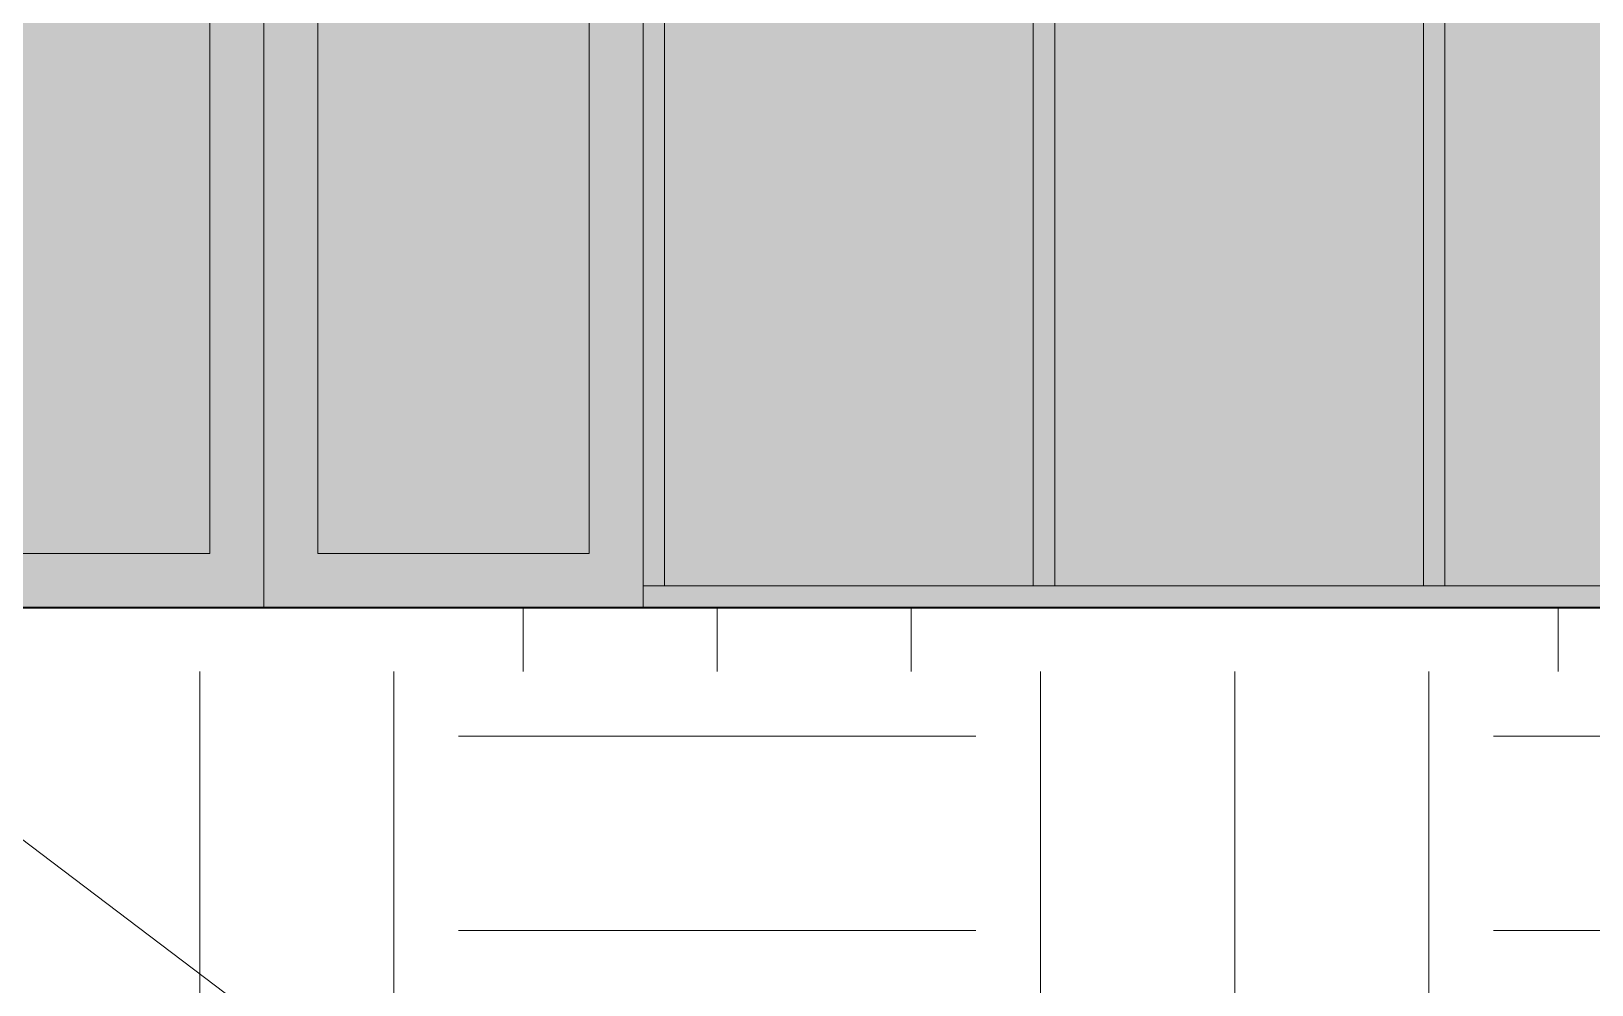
# Model space of a CAD drawing. Header units: inches. Extents: x 20273 to 40654, y -355 to 835.
# Drawn here: x 29093.9 to 29238.7, y -35 to 53.4 of the extents above; entities that cross this region are included whole.
import ezdxf

# ---------------------------------------------------------------- set-up
doc = ezdxf.new("R2010")
doc.units = ezdxf.units.IN
doc.header["$MEASUREMENT"] = 0
doc.linetypes.add('Grid Line 1_2_', pattern=[0.875, 0.5, -0.125, 0.125, -0.125])
for name, color, linetype, lineweight in [('A-ANNO-KEYN', 231, 'Continuous', 9), ('A-DOOR', 31, 'Continuous', 13), ('A-FLOR-LEVL', 51, 'Continuous', 9), ('A-GLAZ-CURT', 52, 'Continuous', 13), ('A-GLAZ-CWMG', 51, 'Continuous', 13), ('C-TOPO', 7, 'Continuous', 13)]:
    doc.layers.add(name, color=color, linetype=linetype, lineweight=lineweight)

# ---------------------------------------------------------------- blocks, each defined once
blk = doc.blocks.new('Door_Single_Storefront - one-1371400-Elevation - South')
at = {"layer": 'A-DOOR'}
h = blk.add_hatch(color=256, dxfattribs=at)
h.paths.add_polyline_path([(26053.27, 0), (26053.27, 96), (26018.08, 96), (26018.08, 0)], flags=0)
h.paths.add_polyline_path([(26023.08, 5), (26023.08, 91), (26048.27, 91), (26048.27, 5)], flags=0)
blk.add_hatch(color=256, dxfattribs=at).paths.add_polyline_path([(26023.08, 5), (26048.27, 5), (26048.27, 91), (26023.08, 91), (26023.08, 30.19)], flags=0)
for p, q in [((26053.27, 96), (26053.27, 0)), ((26023.08, 91), (26023.08, 5)), ((26023.08, 91), (26048.27, 91)), ((26048.27, 5), (26048.27, 91)), ((26023.08, 5), (26048.27, 5))]:
    blk.add_line(p, q, dxfattribs=at)
blk = doc.blocks.new('Door_Single_Storefront - one-1371401-Elevation - South')
at = {"layer": 'A-DOOR'}
h = blk.add_hatch(color=256, dxfattribs=at)
h.paths.add_polyline_path([(26088.45, 0), (26088.45, 96), (26053.27, 96), (26053.27, 0), (26083.2, 0)], flags=0)
h.paths.add_polyline_path([(26083.45, 5), (26058.27, 5), (26058.27, 91), (26083.45, 91), (26083.45, 76.53)], flags=0)
blk.add_hatch(color=256, dxfattribs=at).paths.add_polyline_path([(26058.27, 5), (26083.45, 5), (26083.45, 91), (26058.27, 91), (26058.27, 30.19)], flags=0)
for p, q in [((26053.27, 0), (26053.27, 96)), ((26058.27, 91), (26058.27, 5)), ((26058.27, 91), (26083.45, 91)), ((26083.45, 5), (26083.45, 91)), ((26058.27, 5), (26083.45, 5))]:
    blk.add_line(p, q, dxfattribs=at)
blk = doc.blocks.new('System Panel - INSULATED LOW-E GLAZING _SEE ELEVATIONS FOR U-FACTOR_ SHGC_ _ LT_-827454-Elevation - South')
at = {"layer": 'A-GLAZ-CURT'}
blk.add_hatch(color=256, dxfattribs=at).paths.add_polyline_path([(26124.64, 2), (26124.64, 96), (26090.45, 96), (26090.45, 2)], flags=0)
blk = doc.blocks.new('Rectangular Mullion - Exterior 2_ x 4_5_-1305160-Elevation - South')
at = {"layer": 'A-GLAZ-CWMG'}
blk.add_hatch(color=256, dxfattribs=at).paths.add_polyline_path([(26101.07, 0), (26125.64, 0), (26125.64, 2), (26088.45, 2), (26088.45, 0)], flags=0)
for p in [(26088.45, 0), (26125.64, 2)]:
    blk.add_line(p, (26088.45, 2), dxfattribs=at)
blk = doc.blocks.new('Rectangular Mullion - Exterior 2_ x 4_5_-1135280-Elevation - South')
at = {"layer": 'A-GLAZ-CWMG'}
blk.add_hatch(color=256, dxfattribs=at).paths.add_polyline_path([(26161.83, 0), (26161.83, 2), (26125.64, 2), (26125.64, 0)], flags=0)
blk.add_line((26161.83, 2), (26125.64, 2), dxfattribs=at)
blk = doc.blocks.new('Rectangular Mullion - Exterior 2_ x 4_5_-1142343-Elevation - South')
at = {"layer": 'A-GLAZ-CWMG'}
blk.add_hatch(color=256, dxfattribs=at).paths.add_polyline_path([(26018.08, 2), (26018.08, 96), (26016.08, 96), (26016.08, 2)], flags=0)
for p, q in [((26016.08, 96), (26018.08, 96)), ((26016.08, 96), (26016.08, 2)), ((26018.08, 2), (26018.08, 96)), ((26018.08, 2), (26016.08, 2))]:
    blk.add_line(p, q, dxfattribs=at)

msp = doc.modelspace()

# ---------------------------------------------------------------- hatches: boundary and pattern name
at = {"layer": 'C-TOPO', "lineweight": 9}
h = msp.add_hatch(dxfattribs=at)
h.set_pattern_fill('FP_13', color=8, style=0, pattern_type=2)
h.set_pattern_definition([(0, (27645.49, 0), (48, 48), [48, -48]), (0, (27645.49, 18), (48, 48), [48, -48]), (0, (27645.49, 36), (48, 48), [48, -48]), (90, (27651.49, 42), (-48, 48), [48, -48]), (90, (27669.49, 42), (-48, 48), [48, -48]), (90, (27687.49, 42), (-48, 48), [48, -48])])
h.paths.add_polyline_path([(29163.27, -79.71), (29347.1, -79.71), (29347.1, 0), (26665.5, 0), (26665.5, -79.71), (29145.41, -79.71)], flags=0)

# ---------------------------------------------------------------- linework, layer by layer
at = {"layer": 'A-ANNO-KEYN', "color": 153}
msp.add_line((29019.59, 34.12), (29406.45, -258.73), dxfattribs=at)
at = {"layer": 'A-FLOR-LEVL', "linetype": 'Grid Line 1_2_'}
msp.add_line((25041.38, 0), (30382.74, 0), dxfattribs=at)
at = {"layer": 'C-TOPO', "lineweight": 35}
for p, q in [((28112.52, 0), (29163.27, 0)), ((29163.27, 0), (29347.1, 0))]:
    msp.add_line(p, q, dxfattribs=at)
at = {"layer": 'C-TOPO'}
for p, q in [((29163.28, 0), (28112.54, 0)), ((29347.09, 0), (29163.28, 0))]:
    msp.add_line(p, q, dxfattribs=at)

# ---------------------------------------------------------------- block references
at = {"layer": 'A-DOOR'}
for name in ['Door_Single_Storefront - one-1371400-Elevation - South', 'Door_Single_Storefront - one-1371401-Elevation - South']:
    msp.add_blockref(name, (3062.21, 0), dxfattribs=at)
at = {"layer": 'A-GLAZ-CURT'}
for p in [(3062.21, 0), (3098.39, 0), (3134.58, 0)]:
    msp.add_blockref('System Panel - INSULATED LOW-E GLAZING _SEE ELEVATIONS FOR U-FACTOR_ SHGC_ _ LT_-827454-Elevation - South', p, dxfattribs=at)
at = {"layer": 'A-GLAZ-CWMG'}
for name, p in [('Rectangular Mullion - Exterior 2_ x 4_5_-1142343-Elevation - South', (3134.58, 0)), ('Rectangular Mullion - Exterior 2_ x 4_5_-1142343-Elevation - South', (3170.77, 0)), ('Rectangular Mullion - Exterior 2_ x 4_5_-1142343-Elevation - South', (3206.96, 0)), ('Rectangular Mullion - Exterior 2_ x 4_5_-1305160-Elevation - South', (3062.21, 0)), ('Rectangular Mullion - Exterior 2_ x 4_5_-1135280-Elevation - South', (3062.21, 0)), ('Rectangular Mullion - Exterior 2_ x 4_5_-1135280-Elevation - South', (3098.39, 0))]:
    msp.add_blockref(name, p, dxfattribs=at)

doc.saveas('drawing.dxf')
